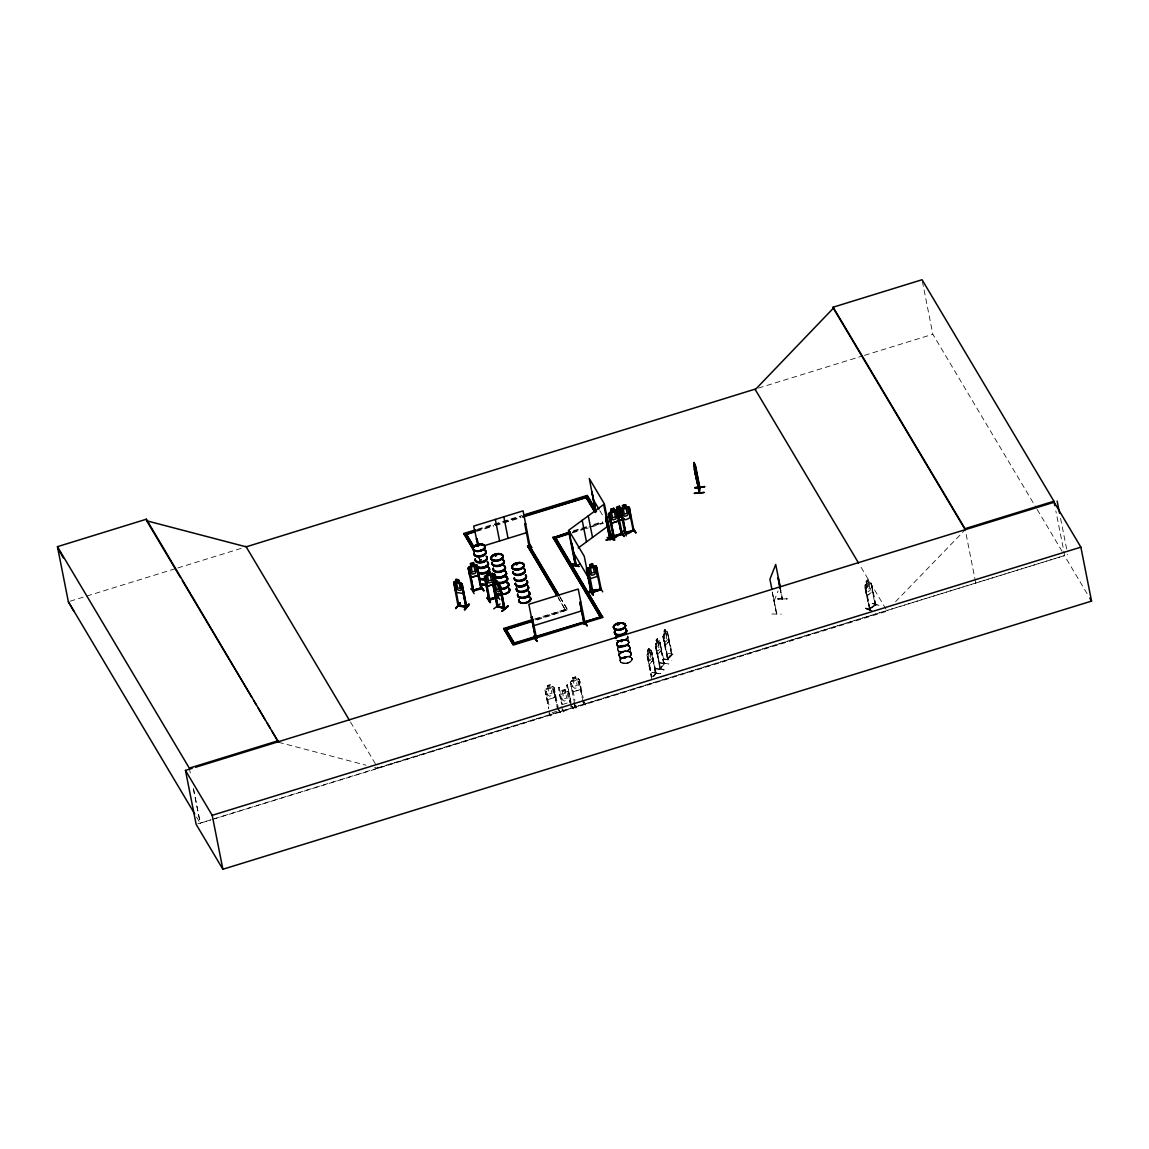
<?xml version="1.0" encoding="UTF-8"?>
<svg xmlns="http://www.w3.org/2000/svg" width="1149" height="1149" viewBox="0 0 1149 1149"><rect width="100%" height="100%" fill="white"/><g stroke="black" fill="none" stroke-linecap="round" stroke-linejoin="round"><path stroke-width="0.75" stroke-dasharray="5 3.75" d="M627.842 637.049L629.867 647.246A6.104 3.303 -11.2 0 1 620.991 651.483A6.104 3.303 -11.2 0 1 620.618 645.738A6.104 3.303 -11.2 0 1 629.839 647.189L629.681 646.6M663.246 658.693L671.849 660.445M663.892 669.968C657.329 665.831 648.352 669.091 663.907 669.896M866.03 593.415L867.294 595.599L872.163 591.778L872.249 588.69M867.208 595.57L872.263 591.821L872.407 588.676M668.316 659.239C665.257 659.799 674.621 651.11 671.519 654.987L667.698 632.869L672.309 654.557L667.828 659.813L663.662 637.652L667.914 659.713M618.981 655.217L617.99 650.09M630.04 647.964L631.045 653.192A6.118 3.318 -11.2 0 1 622.169 657.443A6.118 3.318 -11.2 0 1 621.796 651.684A6.118 3.318 -11.2 0 1 631.031 653.135L631.045 653.163M771.869 614.011L781.277 614.083M617.803 649.3L616.123 640.625M872.637 611.182L865.384 608.568L872.996 610.909M865.685 608.266L872.91 610.464M554.981 697.285L555.355 694.398M546.378 697.242L547.944 699.554L555.068 697.357L553.947 687.317L552.884 686.599L550.773 687.418L550.299 684.589L547.254 685.522L547.786 688.179M569.818 702.226L570.206 699.238L569.818 702.226L562.68 704.423M580.302 689.472L580.676 686.571M574.658 703.806L570.263 682.233L571.699 689.414L573.265 691.741L580.403 689.544L580.819 686.599M617.745 649.501L617.947 648.453M621.623 641.76L620.69 641.429M621.207 641.731L621.25 640.927M618.923 655.447L619.11 654.47M622.442 641.329L621.106 641.156L622.026 641.602M620.733 659.052C623.447 656.251 630.471 654.657 632.338 659.009C632.122 664.61 617.702 665.659 620.719 659.066M620 660.919L620.158 660.014M623.921 646.04L624.496 645.752M624.41 646.269L627.311 644.79M624.137 646.155L624.912 645.968L618.636 646.155M627.914 636.747L627.727 637.738M628.819 642.98L628.977 642.061L628.302 644.158M629.911 648.754L630.097 647.763A6.205 3.361 -11.2 0 0 620.704 646.341A6.205 3.361 -11.2 0 0 621.078 652.201A6.205 3.361 -11.2 0 0 630.069 647.821M631.088 654.715L630.916 652.603M651.569 678.642L646.887 655.461L650.636 649.817L656.007 673.371L653.795 676.014M646.916 655.505L647.26 653.939M668.761 638.399L668.833 641.587L665.228 645.724L662.786 636.56L666.607 630.887L667.31 631.375M549.466 713.371L550.946 715.683M562.45 709.364L563.872 711.748L562.507 708.933M573.38 702.8L575.879 708.043M576.252 707.899L574.859 705.486L575.922 705.17M647.763 650.176L647.634 654.585L649.774 660.776L651.167 659.124L651.497 656.122L649.07 648.51M656.424 643.081L655.835 644.862L660.517 668.546L655.792 647.39L660.014 669.02L664.524 663.72M481.187 559.822L480.239 559.836L481.201 560.367M584.152 702.829L584.094 702.01L583.261 703.131L584.152 702.628M776.566 613.667L772.286 592.123L776.781 613.983L776.724 612.905M777.701 599.074L787.194 598.859L777.758 598.974M779.956 588.216L782.11 599.419L782.383 598.6M782.526 599.39L780.717 589.696M865.958 593.487L865.111 584.841L870.052 581.092L870.985 581.566L875.495 604.747L869.247 609.588L869.807 608.252M864.623 586.378L865.197 584.87M774.196 600.841L778.06 590.959M875.753 604.044L875.911 604.819L871.33 583.132L874.949 605.207L875.667 604.087M651.397 650.219L655.519 673.874L651.742 651.799L656.352 673.486L654.083 676.057M663.72 664.151L659.598 640.496L658.837 640.094L655.404 644.273L656.496 643.11L655.806 640.41L657.3 638.643L657.831 641.3M664.366 662.93L663.605 663.275M667.282 658.952L671.404 654.427M671.878 654.499L667.44 659.727L667.986 659.181M671.361 654.068L671.72 654.241M866.576 583.836L865.685 585.53L866.662 590.485L868.156 591.807L870.123 590.299L870.77 587.369L868.084 579.541L865.958 581.15L866.49 583.807M628.632 641.314L624.151 639.404L617.372 642.076M616.841 643.253L617.372 642.104L616.798 643.009C615.548 648.022 626.995 648.165 628.805 642.995M621.049 641.444L621.738 641.487M621.609 641.702L621.681 640.826M575.908 705.4L575.089 705.63L575.836 705.414M583.132 702.053L583.319 703.087L584.008 702.657M568.827 692.172L567.635 691.468L560.568 693.666L559.678 694.93L561.114 702.111M570.292 682.291L571.154 680.969L578.249 678.844L579.412 679.49L583.161 697.845M647.605 650.133C651.569 645.997 645.451 650.952 648.194 652.819L647.304 654.011M666.693 631.016L665.644 632.252L665.056 629.437L663.562 631.203L664.251 633.903L663.217 635.024M655.907 640.424L657.386 638.657M665.156 629.451L663.662 631.218M650.722 649.946L649.688 651.181L649.099 648.366M657.3 638.643L657.889 641.458L659.555 640.582M647.706 656.582L651.641 676.502M663.763 664.194L659.943 642.076L664.553 663.763L663.978 662.844M649.286 664.524L652.718 660.46L652.661 657.357M657.487 654.801L660.919 650.736M665.257 645.594L668.675 641.53M652.804 657.329L652.862 660.517L649.372 664.668L648.295 662.542M658.779 673.745L652.158 672.337M660.129 662.944L668.933 663.993L660.359 662.614M663.346 659.124L671.906 660.474M668.115 653.408L676.474 654.959M660.014 667.655L659.713 668.977L663.648 663.634M652.79 676.502L656.065 673.314M653.092 676.546L655.878 673.415M628.647 641.286L629.02 642.277M865.039 587.958L869.491 609.674L865.614 587.512L870.152 609.257L870.052 608.338M895.588 601.645L965.217 529.689L975.889 583.635M547.369 685.58L547.929 688.294L546.565 689.587L547.542 694.556L549.481 696.208L552.31 695.332L553.416 692.732L552.425 687.777L550.73 687.361M572.59 677.709L573.265 680.467L571.886 681.774L572.863 686.729L574.802 688.38L577.645 687.504L578.737 684.919L577.76 679.964L576.066 679.547L575.62 676.775L572.59 677.709L573.15 680.409M776.552 613.695L772.286 592.123M617.415 642.32L622.614 639.778L628.029 640.639M660.172 668.431L655.375 644.201L656.438 652.891M664.194 664.136L659.454 640.567M655.849 672.538L655.562 673.917M870.741 583.577L871.574 583.218M872.163 603.426L879.775 605.724L872.522 603.153M869.348 608.884L875.093 604.733L869.85 608.482M875.854 604.805L869.664 609.588M864.795 587.627L871.157 582.802M865.025 588.862L871.402 584.037M875.308 605.236L870.999 583.663M869.793 609.128L865.614 587.512M583.304 702.858L583.06 702.125M619.627 640.74A6.104 3.303 -11.2 0 1 628.848 642.19A6.09 3.303 -11.2 0 1 620 646.456A6.09 3.303 -11.2 0 1 619.627 640.711A6.09 3.303 -11.2 0 1 628.833 642.162A6.104 3.303 -11.2 0 1 620 646.485A6.104 3.303 -11.2 0 1 619.627 640.74L621.049 640.18M758.426 388.089L862.741 355.888M864.45 355.371L932.844 334.258L1036.254 507.915M70.06 601.214L176.084 568.482M177.793 567.951L241.06 548.418M477.524 529.258L522.106 515.499M477.668 529.933L520.526 516.705M476.361 530.709L493.51 525.423M495.219 524.892L502.084 522.766M503.793 522.249L520.942 516.949M476.505 531.384L493.639 526.098M495.363 525.567L502.214 523.441M503.923 522.924L521.072 517.625M479.478 559.807L481.273 559.247M573.423 530.737L587.038 526.529M593.846 524.432L602.363 521.804L603.053 523.398L586.019 528.655M479.607 560.482L481.417 559.922M573.552 531.413L587.182 527.204M593.99 525.107L602.493 522.479L603.053 523.398M572.274 532.188L602.923 522.723M572.403 532.863L584.324 529.186M534.587 618.952L567.161 608.898L536.439 619.096M535.132 619.886L567.707 609.817L535.276 620.561M552.928 686.657L545.818 688.782L544.956 690.104L548.676 708.301M545.904 688.912L547.929 688.294M571.24 681.098L573.265 680.467M575.649 676.818L576.18 679.476L578.22 678.944M545.488 691.87L546.321 691.612L545.387 691.698L548.777 708.459M553.617 689.156L554.55 689.07L553.617 689.156L557.222 707.425M558.371 687.691L559.304 687.605L558.371 687.691L561.76 704.452M570.636 705.242L566.601 685.149L567.434 684.89L570.823 701.651M571.556 683.626L570.708 683.885L571.642 683.784L574.931 700.387M578.938 681.343L579.872 681.242L578.938 681.343L582.227 697.946M567.534 685.063L566.601 685.149M562.005 690.391L565.035 689.457L565.509 692.287L567.175 692.646L568.152 697.601L567.06 700.201L564.216 701.077L562.278 699.425L561.301 694.47L562.651 693.106L562.005 690.391L565.064 689.515M555.068 697.357L547.944 699.554M573.265 691.741L580.403 689.544M552.123 712.71L557.883 710.929M570.967 706.894L571.886 706.635L570.766 706.362M377.748 767.805L1064.62 555.556M197.858 823.819L1067.737 554.594M196.565 817.068L200.228 823.23L210.482 820.056M212.192 819.524L887.2 611.153L859.481 564.604M558.917 710.398L560.741 712.71M563.929 711.317L563.498 711.92L562.12 709.464M571.857 706.52L573.782 708.746L570.952 703.964M585.731 704.998L583.29 700.158M621.882 641.889L620.963 641.889M872.206 603.311L879.459 605.868M777.643 598.744L787.194 598.859M657.788 641.444L658.707 641.444L659.368 649.4L657.975 651.052L656.811 649.817M667.267 631.275L671.863 654.973M664.194 633.875L663.591 635.656L668.273 659.354M662.786 636.56L667.483 659.77M664.208 643.699L665.343 645.609M661.005 647.605L661.063 650.794L657.573 654.944L656.496 652.819M660.158 662.815L668.718 664.165M660.718 673.673L651.928 672.668M651.957 672.553L660.732 673.716M278.561 742.283L366.057 765.191M374.631 767.431L378.064 768.322L350.344 721.773M875.753 603.957L874.791 604.417M865.628 607.965L869.965 609.501M865.412 608.539L869.764 610.076M868.084 579.541L865.958 581.15M617.616 645.609L618.693 646.37M578.249 678.844L579.311 679.547L580.705 686.628M567.663 691.526L568.726 692.244M664.567 640.611L665.745 641.846L667.124 640.208L667.454 637.192L665.056 629.437M628.043 640.668L628.704 641.386M619.268 656.553L620.173 661.02M573.308 708.775L570.349 703.691M561.186 702.01L562.737 704.323M478.874 557.926L481.79 562.651M478.903 558.27L480.296 560.726M1037.159 509.452L1062.782 552.482M1087.098 593.616L1064.807 556.188L1055.845 510.874M599.792 510.587L603.34 516.562M559.965 596.805L567.707 609.817M560.094 597.48L567.85 610.492M558.155 597.365L565.495 610.133L558.299 598.04M574.457 705.658L575.836 708.114M565.567 692.115L565.035 689.457M554.048 687.26L558.17 707.324M561.028 706.606L564.015 711.762M557.954 707.971L560.798 712.753M557.567 708.057L560.281 712.911M548.762 711.806L551.032 715.77M549.121 713.486L550.515 715.928M618.219 650.794L617.745 649.63M629.824 646.786L630.083 647.634M618.923 655.591L619.196 656.438M1060.57 518.357L1066.717 549.409M922.403 281.505L932.844 334.258M780.286 588.216L782.483 599.419M648.007 656.625L651.943 676.546M647.591 657.113L651.54 677.034M631.218 654.14A6.104 3.303 -11.2 0 0 621.997 652.689A6.104 3.303 -11.2 0 0 622.37 658.434A6.104 3.303 -11.2 0 0 631.218 654.14L632.194 659.124A6.09 3.303 -11.2 0 1 623.361 663.418A6.104 3.303 -11.2 0 1 622.988 657.659A6.104 3.303 -11.2 0 1 632.209 659.109A6.104 3.303 -11.2 0 1 623.347 663.418A6.09 3.303 -11.2 0 1 622.988 657.673A6.09 3.303 -11.2 0 1 632.194 659.124M579.039 681.501L582.988 701.421M567.434 684.89L571.053 703.145M559.204 687.432L562.593 704.193M553.717 689.328L557.653 709.249M546.22 691.439L549.61 708.201M193.506 788.889L200.343 823.402M189.326 768.15L190.346 773.32M193.42 788.803L200.228 823.23M627.598 636.345A6.104 3.303 -11.2 0 1 624.338 640.826A6.104 3.303 -11.2 0 1 616.726 640.596M627.627 635.957A6.205 3.361 -11.2 0 1 624.309 640.524A6.205 3.361 -11.2 0 1 616.582 640.295M627.828 636.503A6.205 3.361 -11.2 0 1 624.252 640.208A6.205 3.361 -11.2 0 1 617.53 640.539M627.67 636.158A6.118 3.318 -11.2 0 1 618.808 640.481M630.04 648.036L630.054 648.18A6.118 3.318 -11.2 0 1 621.178 652.488A6.118 3.318 -11.2 0 1 620.819 646.729A6.118 3.318 -11.2 0 1 630.054 648.18M631.218 653.982L631.232 653.896A6.205 3.361 -11.2 0 0 621.882 652.302A6.205 3.361 -11.2 0 0 622.255 658.147A6.205 3.361 -11.2 0 0 631.246 653.781L631.203 653.953M655.533 668.258L664.136 669.68L655.533 668.258M648.912 649.242L648.18 651.196L648.912 649.242M657.113 639.519L656.381 641.472L657.113 639.519M664.869 630.327L664.151 632.266L664.869 630.327M649.774 652.058L648.381 653.695L649.357 658.65L650.751 657.013L649.774 652.058M657.975 642.32L656.582 643.971L657.558 648.926L658.952 647.275L657.975 642.32M665.731 633.128L664.337 634.779L665.314 639.734L666.707 638.083L665.731 633.128M867.754 580.389L866.662 582.241L867.754 580.389M868.73 583.218L866.748 584.726L867.725 589.681L869.707 588.173L868.73 583.218M549.797 685.307L547.972 685.867L548.145 686.757L549.969 686.197L549.797 685.307M575.118 677.493L573.294 678.054L573.48 678.93L575.304 678.37L575.118 677.493M550.917 688.251L548.073 689.127L549.064 694.082L551.893 693.206L550.917 688.251M576.238 680.423L573.408 681.3L574.385 686.255L577.229 685.393L576.238 680.423M564.532 690.176L562.708 690.736L562.895 691.626L564.705 691.066L564.532 690.176M565.653 693.12L562.823 693.996L563.8 698.951L566.644 698.075L565.653 693.12M575.218 705.644L574.83 704.868L575.218 705.644M619.929 646.126A6.104 3.303 -11.2 0 0 628.776 641.817A6.104 3.303 -11.2 0 0 619.555 640.366A6.104 3.303 -11.2 0 0 619.929 646.126A6.09 3.289 -11.2 0 0 628.747 641.817A6.09 3.289 -11.2 0 0 619.57 640.381A6.09 3.289 -11.2 0 0 619.943 646.111M623.289 663.088A6.104 3.303 -11.2 0 0 632.137 658.779A6.104 3.303 -11.2 0 0 622.916 657.329A6.104 3.303 -11.2 0 0 623.289 663.088A6.09 3.289 -11.2 0 0 632.108 658.794A6.09 3.289 -11.2 0 0 622.93 657.343A6.09 3.289 -11.2 0 0 623.304 663.074M620.101 647.002A6.104 3.303 -11.2 0 0 628.948 642.693A6.104 3.303 -11.2 0 0 619.742 641.243A6.104 3.303 -11.2 0 0 620.101 647.002A6.09 3.289 -11.2 0 0 628.934 642.708A6.09 3.289 -11.2 0 0 619.742 641.257A6.09 3.289 -11.2 0 0 620.115 646.988M620.029 646.7A6.133 3.318 -11.2 0 0 628.92 642.377A6.133 3.318 -11.2 0 0 619.656 640.927A6.133 3.318 -11.2 0 0 620.029 646.7M622.198 657.846A6.205 3.361 -11.2 0 0 631.189 653.465A6.205 3.361 -11.2 0 0 621.824 652A6.205 3.361 -11.2 0 0 622.198 657.846M621.02 651.885A6.205 3.361 -11.2 0 0 630.011 647.519A6.205 3.361 -11.2 0 0 620.647 646.04A6.205 3.361 -11.2 0 0 621.02 651.885"/><path stroke-width="1.5" d="M694.829 471.55L695.145 467.313L695.719 469.424M695.892 475.873L694.714 466.25L694.413 469.726L694.728 463.995L699.569 487.535L699.123 492.921L693.953 464.34L694.484 466.997M695.49 473.776L695.978 474.997L694.111 462.559L693.881 464.383M696.955 479.937L697.256 477.984L696.94 482.207L697.127 480.828M697.414 481.848L697.5 480.785M697.673 481.661L697.558 483.643L695.676 471.191L695.562 472.871M694.125 464.555L694.111 462.559M694.168 465.417L694.255 464.34M694.786 465.359L694.728 463.995M695.231 470.76L699.511 492.864L699.899 488.023M695.619 465.919L699.899 487.966M695.978 474.997L696.122 473.331L697.084 478.271M699.411 491.973C697.974 495.406 699.755 484.576 699.985 487.478M704.093 492.634C685.479 493.567 697.486 493.783 704.093 492.275M501.682 592.424L501.366 594.909L495.564 593.071M571.699 563.513L578.952 566.543M463.449 590.859L463.148 593.458L456.512 592.482L453.754 582.557L454.473 581.724L456.368 582.155C452.562 577.143 462.86 580.992 455.78 579.34L456.297 581.983L455.176 582.773L456.153 587.728L457.991 590.055L460.62 590.442L461.625 588.532L458.595 579.757M476.778 567.103L477.711 567.003L476.778 567.103L481.273 588.862L477.208 565.193L476.059 564.547L468.979 566.73L468.131 568.051L469.51 575.132L471.104 577.502L478.243 575.29L477.122 565.265M590.399 578.536L588.762 576.281L590.342 578.636L597.466 576.425L596.446 566.313L595.283 565.667L588.231 567.879L587.34 569.143L592.195 592.568L587.8 570.794L588.733 570.694L587.9 570.952M618.564 521.043L611.44 523.269L609.846 520.899L611.412 523.212L618.564 521.043L618.966 518.113M630.212 517.366L630.586 514.465M476.821 546.048L478.616 545.488M477.797 545.172C479.248 545.502 475.399 546.292 477.639 545.143M480.483 550.112L480.9 550.615M495.923 555.355L495.176 555.814M495.233 555.441L496.066 554.708M498.092 560.195L498.838 559.735L498.149 560.252M498.996 560.181L498.479 560.339M515.858 564.403L517.05 563.613M516.002 564.633L516.088 564.087M516.806 564.518L517.136 563.699L515.973 564.116M519.233 569.215L519.52 568.496M617.315 624.596C618.148 622.772 619.57 625.415 618.32 623.864M617.975 624.783L618.219 623.936M621.02 628.862L620.618 629.264M470.846 589.092L471.262 588.503L474.106 593.616M489.977 602.622L487.133 597.853L490.393 602.062M487.506 597.351L490.35 602.09M533.983 636.173L537.014 641.3L534.371 637.839M536.87 640.912L534.041 636.115L533.61 636.718M590.485 590.055C597.351 599.62 589.38 593.315 590.73 589.94M590.428 589.71L593.473 594.852M611.584 534.285L614.471 539.384M614.557 539.47L611.527 534.314L614.083 539.57M623.318 530.68L626.306 535.865M455.823 608.482L460.218 603.081M497.043 606.586L492.648 583.175L495.09 583.074L494.53 580.259L497.043 580.977L497.445 583.749L500.217 585.372L504.727 608.769L497.072 606.615L497.215 605.595L498.106 606.615L493.754 585.013L497.704 606.773M498.02 606.571L497.345 606.356M503.966 607.778L504.784 607.778L497.991 606.054M575.635 565.768L569.143 530.895L584.267 556.288L591.161 590.945M571.656 543.104L576.31 566.069L572.001 544.439M590.385 589.925L591.003 590.572M586.277 569.071L590.845 591.132L590.371 589.81M610.665 538.249L606.428 516.72M610.521 537.574L610.837 537.991M528.942 544.798C529.775 547.096 527.764 544.296 529.79 544.569M528.913 545.674L529.948 545.358M535.362 638.068L536.396 637.738M535.52 638.844L536.554 638.528M591.821 591.606L592.87 591.52M588.633 570.522L592.941 592.353L592.941 591.448M593.099 592.238C590.485 589.954 603.383 589.121 600.195 588.934M600.252 589.222L600.51 589.983L596.015 568.224L596.848 567.965L601.315 589.667L591.979 592.396M622.241 533.538L613.149 536.382L613.164 537.186M481.747 587.857L482.077 588.59L472.727 591.247L473.848 591.132L472.871 591.433L468.203 568.008L471.104 566.227L470.544 563.527M489.876 599.16L489.977 600.008L485.668 578.177L484.835 578.435L489.115 600.209L484.39 576.798L487.262 574.974M498.364 597.379L497.517 593.904M777.988 577.574L779.956 588.216M618.277 516.82L619.397 513.833L622.083 515.8M621.236 509.711L619.929 513.043L622.428 515.341M617.745 515.772L618.665 513.459L616.252 511.248M576.08 564.015L575.563 564.403M527.233 581.035L527.176 581.107A6.09 3.303 -11.2 0 1 522.378 586.105A6.09 3.303 -11.2 0 1 515.37 583.893M478.558 545.674L477.754 546.292M480.684 550.199L480.971 550.371M496.641 555.47L495.592 555.872M517.625 564.159L516.59 564.791M529.89 544.727L528.985 545.057M529.66 544.583L529.89 545.631L523.082 510.86L473.704 526.098L477.97 545.732M613.02 536.181L613.063 537.028L622.183 534.127M609.817 515.312L608.884 515.413L609.817 515.312L614.097 536.698M613.939 535.908L622.011 533.366L622.399 534.299L617.53 510.946L614.313 510.932L613.781 508.289L610.751 509.237L611.311 511.937L608.467 513.818L609.875 520.957M617.2 513.014L618.033 512.756L617.099 512.842L621.451 534.371M634.047 530.522L624.841 533.366L625.832 532.691M625.86 533.323L621.465 511.549L625.832 533.093M629.681 508.978L628.848 509.237L633.343 530.996C636.56 527.219 625.946 537.301 624.97 532.748L632.912 530.278M632.97 530.034L633.76 529.761M580.719 602.004L579.886 602.263L584.223 623.763M584.051 623.476L585.028 622.93L585.186 623.706L578.22 589.049L528.842 604.288L535.75 639.031L531.341 617.243L532.274 617.142L531.341 617.243M472.684 590.399L472.957 591.39M481.833 587.599L473.603 590.141M476.878 567.261L480.957 588.705L481.977 588.389M497.402 596.877L488.971 599.203M489.014 600.051L498.249 597.408M490.034 599.95L489.891 598.945M498.12 596.403L497.086 596.719L498.106 596.618M497.388 596.848L497.416 597.423M633.975 530.766L629.279 507.327L628.101 506.781L621.063 508.892L620.187 510.156L625.113 533.538M620.216 510.213L621.063 508.892M587.369 569.2L588.231 567.879M484.519 576.855L485.366 575.649L492.375 573.394L490.307 574.04M454.803 584.324L453.869 584.396L454.803 584.324L458.968 606.126L457.948 605.236L458.063 605.983L453.654 582.514L454.53 581.811M455.018 589.696L456.613 592.338M458.552 579.814L458.997 582.543L462.085 583.836L466.824 607.045L458.207 605.767M461.525 585.516L462.458 585.444L461.525 585.516L465.948 606.916M457.905 605.207L459.011 605.092L458.925 606.083M455.923 608.568L460.261 602.708L455.837 608.123M459.011 605.121L465.718 606.356M459.054 605.351L466.666 606.227L465.69 606.385M464.44 609.387L468.921 604.001L464.512 609.43M464.541 609.832L469.065 604.388M464.986 609.86L469.41 604.46M609.717 538.924L610.708 538.508L610.119 539.815L605.667 518.084L609.875 539.714L610.866 539.298L606.514 517.739L605.667 518.084M1054.811 505.704L1053.935 501.237L922.058 279.738L833.14 307.2L833.341 308.205L755.195 389.712M623.146 508.332L621.81 509.696L622.787 514.651L624.726 516.303L627.555 515.413L628.647 512.813L627.67 507.858L625.975 507.441L625.444 504.799M471.061 566.184L469.726 567.534L470.702 572.489L472.641 574.141L475.485 573.265L476.576 570.68L475.6 565.725L473.905 565.308L473.46 562.536L474.02 565.236M477.898 546.062L477.036 538.78L476.203 539.039L477.137 538.953L478.515 545.876M618.995 624.481L617.631 624.797M492.648 583.175L497.445 606.399M497.503 583.692L498.939 584.956L499.916 589.911L499.083 591.663L496.727 590.988L495.047 588.503L494.07 583.534L495.147 583.017L493.496 573.997L492.347 573.337L493.438 574.112M499.226 584.195L493.352 582.486M499.671 586.967L500.576 586.995L499.671 586.967L503.966 608.625L499.887 586.794M495.521 593.143C491.542 585.803 497.316 598.299 501.438 594.852M493.768 608.869L500.102 603.914M507.743 605.738L501.969 611.196M501.883 611.225L508.188 606.212M502.285 611.297L508.16 606.198M571.312 543.635L571.9 543.19L575.563 565.265M575.333 565.121L576.267 564.748L575.261 565.164L568.468 530.436L603.67 504.54L610.607 539.183M614.658 540.289L607.132 537.445M578.234 547.972L607.936 526.113M495.592 555.743L496.095 554.881M699.454 492.82L694.571 467.916M466.508 606.442L466.537 607.261L461.999 583.85M622.227 534.386L613.293 537.201L608.539 513.775M633.817 529.991L633.185 530.206M591.85 591.563L600.08 589.265M584.855 623.017L583.907 623.088L584.812 622.744M584.18 623.806L585.085 623.548M488.899 599.203L497.129 596.949M481.862 587.843L481.115 588.073M465.991 606.902L461.683 585.329M616.295 510.903L619.21 512.626L621.279 509.524M595.685 512.555L591.893 491.657L595.929 511.147M524.748 524.059L525.682 523.973L524.748 524.059L529.014 545.832L529.948 545.545M623.06 508.332L622.499 505.617L625.53 504.67L626.09 507.384M613.738 508.461L610.909 509.337L611.426 511.994L610.062 513.301L611.038 518.256L612.977 519.908L615.807 519.018L616.898 516.418L615.921 511.463L614.227 511.061L613.71 508.404M622.499 505.617L625.559 504.727M609.343 512.555L616.381 510.3M621.566 511.707L620.733 511.966M531.93 547.599L528.612 542.96M611.67 534.73L614.054 539.642M621.422 531.685L624.309 536.425L621.422 531.671M632.726 528.138L636.058 532.82L632.769 528.138M624.812 532.518L625.587 532.332M606.442 539.728C634.995 530.623 586.636 546.651 615.677 536.827M606.528 540.087L615.921 537.502M571.168 566.917L580.403 564.03M589.667 564.604L592.697 563.656L593.171 566.486L594.823 566.845L595.814 571.8L594.708 574.399L591.879 575.276L589.954 573.638L588.963 568.683L590.313 567.319L589.667 564.604L590.184 567.261M595.785 589.897C565.337 598.73 614.974 583.821 588.058 592.223M586.378 592.525L595.642 589.595M601.214 589.509L592.281 592.525M602.751 591.836L599.936 587.125M583.678 620.833L587.082 625.803L584.209 621.092M535.693 638.212L536.655 638.7L532.174 616.984M584.381 624.022L584.956 623.577M73.967 611.412L68.351 601.731L57.45 546.665L146.368 519.219L278.561 742.283L271.853 731.023M474.278 551.52L463.808 533.495L475.815 529.79M523.815 514.967L587.254 495.391L596.388 510.731M465.661 533.639L475.945 530.465M523.944 515.642L587.383 496.066L596.518 511.406M474.652 531.24L464.498 535.089L474.781 531.915M522.651 516.418L587.929 496.986M522.781 517.093L586.22 497.517L594.722 511.966M484.634 545.617L527.348 532.432M623.189 508.921L622.069 508.26L615.017 510.343L617.114 509.797L616.467 507.082L619.498 506.135L620.058 508.849M619.412 506.264L619.972 508.964L622.097 508.16L623.275 508.863M618.291 515.686L621.135 514.809M552.985 537.043L600.367 617.056L553.129 537.718L570.019 531.786M553.129 537.718L568.453 532.978M473.489 562.579L470.429 563.47L470.946 566.127M556.489 595.01L527.563 545.99L529.373 545.43L559.06 595.297M568.87 533.237L553.674 538.637L568.999 533.912M618.722 517.811L621.552 516.935M527.707 546.651L529.502 546.105L559.19 595.972M473.934 565.351L476.088 564.59M469.381 569.387L468.548 569.645L469.481 569.545L473.675 591.175L469.481 569.545M490.221 574.155L489.747 571.326L486.716 572.259L487.391 575.031L486.013 576.324L486.989 581.279L488.928 582.945L491.772 582.069L492.864 579.469L491.887 574.514L490.192 574.098M478.243 575.29L471.104 577.502M486.86 572.374L489.689 571.498M493.065 575.893C494.415 574.586 492.562 580.776 494.487 582.701M484.935 578.608L485.668 578.177M483.916 590.643L480.684 585.99M473.503 590.169L472.612 590.414L480.842 588.144M485.826 583.979L487.391 586.292L493.007 584.41M487.363 586.249L493.093 584.539M487.133 597.911L490.479 602.507M496.899 594.895L499.786 599.519M602.708 617.43L555.34 537.416L602.708 617.43L513.23 645.049L503.635 628.503L532.877 619.483M503.779 629.178L505.574 628.618L514.163 643.052M507.284 628.101L533.007 620.158M531.714 620.934L506.12 629.551L531.843 621.609M533.122 625.875L582.5 610.636M514.335 642.894L602.162 616.496M516.16 643.052L581.925 622.744M586.981 621.178L600.482 617.013M503.635 628.503L513.086 644.374L602.579 616.754M833.14 307.2L965.016 528.684L1053.935 501.237M278.245 740.703L189.326 768.15L57.45 546.665M195.589 767.273L1054.136 502.242L1080.864 547.154L1091.55 601.099L222.892 869.262L196.149 824.35L185.463 770.404L192.213 768.322M185.463 770.404L212.206 815.316L1080.864 547.154M497.618 605.997L496.986 605.868M497.244 606.37L504.942 608.553L504.167 608.324M613.71 535.922L613.149 536.382M600.927 588.748L601.071 589.523M536.54 638.126L535.822 638.973M476.964 546.048L477.898 546.005M495.779 555.441L495.32 555.585M498.02 596.432L498.278 597.193L489.316 600.18M621.508 534.601L617.099 512.842M694.915 471.492L695.404 474.695M696.38 471.492L696.509 478.874L695.935 476.849M694.886 487.88L704.567 486.788M458.437 605.738L458.279 604.948M466.465 607.232L458.207 606.011M620.833 531.384L623.864 536.482M528.483 542.601L531.427 547.369M530.508 597.882L530.536 597.882A6.104 3.303 -11.2 0 1 524.878 602.852A6.104 3.303 -11.2 0 1 518.802 599.591A6.09 3.289 -11.2 0 0 524.878 602.837A6.09 3.289 -11.2 0 0 530.407 597.753M587.038 625.803L584.87 622.241M480.555 585.631L483.514 590.758M495.88 554.737L496.253 554.838M496.081 555.024L494.96 555.513M504.54 608.755L504.138 607.548M454.429 581.782L461.051 582.687M619.972 508.964L621.666 509.38M146.368 519.219L146.684 520.799L246.188 546.838L755.008 389.152L858.562 563.067M494.558 580.417L496.914 581.107M495.133 580.934L496.813 582.256L495.305 581.811M493.754 585.013L492.849 584.999L493.539 585.2M571.757 563.814L578.881 566.471M504.799 608.525L500.203 585.315M595.311 565.725L596.446 566.313M696.94 482.207L694.427 469.711M628.158 506.738L629.307 507.384L630.298 517.438C621.623 523.326 621.006 516.835 620.144 509.854L617.315 510.731L618.866 518.127M632.568 527.779L635.67 532.877M596.848 567.965L596.015 568.224M534.702 637.724L536.928 640.855M1089.769 598.112L1091.55 601.099M833.341 308.205L965.217 529.689L965.016 528.684M593.559 500.131L598.902 509.093M606.011 521.043L607.792 524.016M594.593 511.291L586.134 497.546M573.423 552.482L588.532 577.861M527.563 545.99L557.265 595.857M474.164 547.297L466.164 533.854L473.417 546.479M463.808 533.495L474.149 550.845M481.072 585.889L483.959 590.687M514.479 643.569L515.025 644.488L505.574 628.618M245.872 546.321L349.425 720.236M146.684 520.799L180.479 577.574M182.318 580.633L251.746 697.256M253.57 700.33L256.313 704.926M258.137 707.999L265.448 720.279M267.286 723.353L270.015 727.949M68.351 601.731L194.741 813.995M57.766 548.245L63.367 557.911M695.26 467.313L695.82 469.41M1057.152 501.093L1059.536 513.172M780.372 587.958L775.719 564.461L769.916 579.254L771.898 589.222M778.218 577.818L780.286 588.216M694.858 464.383L699.511 488.081M693.996 462.573L694.542 465.374M622.528 505.675L623.175 508.389M609.717 515.154L614.026 536.971M606.744 516.619L610.521 535.678M610.837 537.359L611.354 538.651L604.403 503.937L589.293 478.544L595.599 511.248M588.259 515.872L592.525 537.445M582.198 520.325L586.478 541.897M586.938 570.708L590.945 590.586M579.886 602.263L584.166 624.036M503.808 516.806L508.088 538.378M495.32 519.42L499.6 541.007M493.898 575.635L495.549 583.936M496.354 592.496L497.345 597.667M212.206 815.316L222.892 869.262M625.774 629.293A6.205 3.361 -11.2 0 1 620.805 635.196A6.205 3.361 -11.2 0 1 615.175 630.973M625.774 629.666A6.118 3.318 -11.2 0 1 620.862 635.498A6.118 3.318 -11.2 0 1 615.318 631.318M625.717 628.991A6.205 3.361 -11.2 0 1 620.747 634.88A6.205 3.361 -11.2 0 1 615.117 630.657M625.573 628.675A6.104 3.303 -11.2 0 1 620.675 634.492A6.104 3.303 -11.2 0 1 615.132 630.327M615.605 638.068A6.118 3.318 -11.2 0 1 616.309 636.273M615.965 638.169A6.104 3.303 -11.2 0 1 616.51 637.278M615.807 637.824A6.205 3.361 -11.2 0 1 616.352 636.919M615.591 638.427A6.205 3.361 -11.2 0 1 616.295 636.618M486.429 556.949A6.118 3.318 -11.2 0 1 482.307 562.608A6.118 3.318 -11.2 0 1 475.427 559.491M486.429 556.561A6.205 3.361 -11.2 0 1 482.25 562.306A6.205 3.361 -11.2 0 1 475.269 559.146M487.42 561.962A6.104 3.303 -11.2 0 1 484.806 567.161A6.104 3.303 -11.2 0 1 476.548 566.227A6.09 3.303 -11.2 0 0 484.059 567.376A6.09 3.303 -11.2 0 0 488.052 562.651M485.251 550.615A6.205 3.361 -11.2 0 1 481.072 556.36A6.205 3.361 -11.2 0 1 474.092 553.2M486.874 556.662A6.104 3.303 -11.2 0 1 482.106 561.602A6.104 3.303 -11.2 0 1 475.083 559.391M485.237 550.989A6.104 3.303 -11.2 0 1 481.129 556.647A6.104 3.303 -11.2 0 1 474.264 553.545M486.372 556.26A6.205 3.361 -11.2 0 1 482.192 562.005A6.205 3.361 -11.2 0 1 475.212 558.845M485.194 550.299A6.205 3.361 -11.2 0 1 481.014 556.044A6.205 3.361 -11.2 0 1 474.034 552.884M485.711 550.701A6.118 3.318 -11.2 0 1 480.928 555.656A6.118 3.318 -11.2 0 1 473.891 553.43M484.045 549.452A6.118 3.318 -11.2 0 1 485.05 549.998M484.821 579.426A6.205 3.361 -11.2 0 1 478.63 576.123M489.79 573.538A6.205 3.361 -11.2 0 1 490.451 574.256M488.612 567.577A6.205 3.361 -11.2 0 1 486.673 572.547A6.205 3.361 -11.2 0 1 478.228 572.633M484.691 578.737A6.118 3.318 -11.2 0 1 478.587 575.462M488.584 572.374A6.118 3.318 -11.2 0 1 489.589 572.92M488.612 567.965A6.118 3.318 -11.2 0 1 488.828 571.283M487.908 572.13A6.118 3.318 -11.2 0 1 478.372 572.934M484.763 579.125A6.205 3.361 -11.2 0 1 478.573 575.807M489.733 573.222A6.205 3.361 -11.2 0 1 490.393 573.94M489.215 567.994A6.205 3.361 -11.2 0 1 485.898 572.547A6.205 3.361 -11.2 0 1 478.171 572.317M487.535 566.73A6.205 3.361 -11.2 0 1 488.555 567.276M489.057 567.678A6.104 3.303 -11.2 0 1 485.065 572.417A6.104 3.303 -11.2 0 1 477.524 571.225M487.406 566.428A6.104 3.303 -11.2 0 1 488.397 566.96M487.478 562.177A6.133 3.318 -11.2 0 1 485.553 567.089A6.133 3.318 -11.2 0 1 477.223 567.161M479.779 581.437A6.104 3.303 -11.2 0 0 485.869 584.697A6.09 3.303 -11.2 0 1 479.65 582.342M484.878 579.728A6.104 3.303 -11.2 0 1 478.645 577.358M485.826 584.525A6.133 3.318 -11.2 0 1 479.722 581.236M505.158 567.218A6.104 3.303 -11.2 0 1 499.614 572.317A6.104 3.303 -11.2 0 1 493.524 569.057M505.187 566.845A6.205 3.361 -11.2 0 1 499.542 572.03A6.205 3.361 -11.2 0 1 493.366 568.712M503.506 565.581A6.205 3.361 -11.2 0 1 504.526 566.127M494.515 574.04A6.104 3.303 -11.2 0 0 500.591 577.301A6.09 3.303 -11.2 0 0 506.135 572.216A6.104 3.303 -11.2 0 1 500.591 577.301A6.09 3.303 -11.2 0 1 494.53 574.04M504.009 560.899A6.205 3.361 -11.2 0 1 498.364 566.069A6.205 3.361 -11.2 0 1 492.189 562.766M502.328 559.635A6.205 3.361 -11.2 0 1 503.348 560.181M504.325 565.509A6.118 3.318 -11.2 0 1 500.203 571.182A6.118 3.318 -11.2 0 1 493.309 568.066M503.994 561.258A6.118 3.318 -11.2 0 1 498.436 566.371A6.118 3.318 -11.2 0 1 492.332 563.111M505.129 566.543A6.205 3.361 -11.2 0 1 499.485 571.728A6.205 3.361 -11.2 0 1 493.309 568.41M503.449 565.279A6.205 3.361 -11.2 0 1 504.454 565.825M503.951 560.583A6.205 3.361 -11.2 0 1 498.307 565.768A6.205 3.361 -11.2 0 1 492.117 562.45M502.271 559.319A6.205 3.361 -11.2 0 1 503.276 559.865M503.133 559.563A6.104 3.303 -11.2 0 1 499.025 565.222A6.104 3.303 -11.2 0 1 492.145 562.105M506.867 582.945A6.104 3.303 -11.2 0 1 507.671 587.24A6.104 3.303 -11.2 0 1 499.93 589.322M506.867 582.557A6.205 3.361 -11.2 0 1 507.671 586.909A6.205 3.361 -11.2 0 1 499.815 589.035M498.637 593.458A6.104 3.303 -11.2 0 0 506.939 593.372A6.104 3.303 -11.2 0 0 508.863 588.489A6.09 3.303 -11.2 0 1 506.939 593.358A6.09 3.303 -11.2 0 1 498.652 593.444M506.221 572.446A6.133 3.318 -11.2 0 1 500.648 577.559A6.133 3.318 -11.2 0 1 494.544 574.285M504.555 571.197A6.133 3.318 -11.2 0 1 505.56 571.728M505.689 576.597A6.205 3.361 -11.2 0 1 505.991 581.38A6.205 3.361 -11.2 0 1 497.33 582.744M507.686 582.486A6.118 3.318 -11.2 0 1 506.982 586.651A6.118 3.318 -11.2 0 1 499.729 588.331M505.704 576.985A6.118 3.318 -11.2 0 1 505.416 582.083A6.118 3.318 -11.2 0 1 496.454 582.5M506.81 582.241A6.205 3.361 -11.2 0 1 507.614 586.608A6.205 3.361 -11.2 0 1 499.758 588.719M506.637 576.841A6.205 3.361 -11.2 0 1 505.345 581.451A6.205 3.361 -11.2 0 1 497.273 582.428M495.478 579.426A6.205 3.361 -11.2 0 1 496.038 578.507M506.494 576.539A6.104 3.303 -11.2 0 1 501.596 582.342A6.104 3.303 -11.2 0 1 496.066 578.177M525.495 575.419A6.104 3.303 -11.2 0 1 522.149 580.877A6.104 3.303 -11.2 0 1 514.364 578.866M525.51 575.046A6.205 3.361 -11.2 0 1 522.106 580.575A6.205 3.361 -11.2 0 1 514.206 578.536M526.486 580.446A6.104 3.303 -11.2 0 1 522.378 586.105A6.104 3.303 -11.2 0 1 515.513 582.988M524.332 569.085A6.205 3.361 -11.2 0 1 520.152 574.83A6.205 3.361 -11.2 0 1 513.172 571.671M525.969 575.132A6.118 3.318 -11.2 0 1 521.186 580.087A6.118 3.318 -11.2 0 1 514.149 577.861M524.332 569.473A6.118 3.318 -11.2 0 1 520.21 575.132A6.118 3.318 -11.2 0 1 513.33 572.015M525.452 574.73A6.205 3.361 -11.2 0 1 522.048 580.274A6.205 3.361 -11.2 0 1 514.134 578.22M524.274 568.784A6.205 3.361 -11.2 0 1 520.095 574.529A6.205 3.361 -11.2 0 1 513.115 571.369M524.777 569.186A6.104 3.303 -11.2 0 1 520.009 574.127A6.104 3.303 -11.2 0 1 512.985 571.915M528.856 592.396A6.104 3.303 -11.2 0 1 525.51 597.839A6.104 3.303 -11.2 0 1 517.725 595.828M528.87 592.008A6.205 3.361 -11.2 0 1 525.466 597.552A6.205 3.361 -11.2 0 1 517.553 595.498M528.842 596.862A6.104 3.303 -11.2 0 1 529.847 597.394M527.693 586.062A6.205 3.361 -11.2 0 1 523.513 591.807A6.205 3.361 -11.2 0 1 516.533 588.647M529.33 592.094A6.118 3.318 -11.2 0 1 523.757 597.207A6.118 3.318 -11.2 0 1 517.668 593.947M527.664 590.859A6.118 3.318 -11.2 0 1 528.669 591.39M527.693 586.435A6.118 3.318 -11.2 0 1 523.571 592.108A6.118 3.318 -11.2 0 1 516.677 588.992M528.813 591.706A6.205 3.361 -11.2 0 1 524.633 597.451A6.205 3.361 -11.2 0 1 517.653 594.292M528.296 586.464A6.205 3.361 -11.2 0 1 522.651 591.649A6.205 3.361 -11.2 0 1 516.476 588.331M528.138 586.148A6.104 3.303 -11.2 0 1 522.58 591.247A6.104 3.303 -11.2 0 1 516.504 587.986M526.486 584.913A6.104 3.303 -11.2 0 1 527.477 585.444M526.558 580.647A6.133 3.318 -11.2 0 1 523.197 586.119A6.133 3.318 -11.2 0 1 515.37 584.094M696.797 480.153L695.562 473.919L696.165 475.499C693.996 462.429 698.477 483.758 696.395 476.72L696.797 480.153M694.915 487.664L704.581 486.573L694.915 487.664M530.594 598.011L530.579 598.04A6.09 3.303 -11.2 0 1 524.949 603.182A6.104 3.303 -11.2 0 1 518.86 599.936A6.09 3.303 -11.2 0 0 524.949 603.182A6.104 3.303 -11.2 0 0 530.493 598.098M613.279 509.007L611.469 509.567L611.641 510.458L613.465 509.883L613.279 509.007M625.027 505.388L623.218 505.962L623.39 506.853L625.2 506.278L625.027 505.388M614.399 511.937L611.57 512.827L612.561 517.782L615.39 516.892L614.399 511.937M626.148 508.332L623.318 509.222L624.295 514.178L627.124 513.287L626.148 508.332M592.195 564.374L590.371 564.949L590.543 565.825L592.367 565.265L592.195 564.374M593.315 567.319L590.485 568.209L591.462 573.164L594.292 572.274L593.315 567.319M619.024 506.91L617.2 507.47L617.386 508.361L619.21 507.801L619.024 506.91M472.957 563.254L471.133 563.814L471.305 564.69L473.129 564.13L472.957 563.254M624.252 518.86L617.114 521.057L624.28 518.903M474.077 566.184L471.248 567.06L472.225 572.015L475.054 571.139L474.077 566.184M489.244 572.044L487.42 572.604L487.593 573.495L489.417 572.934L489.244 572.044M490.364 574.988L487.535 575.864L488.512 580.819L491.341 579.943L490.364 574.988M697.242 476.462L697.271 478.041L697.242 476.462M458.135 580.202L456.44 579.943L458.322 581.078L458.135 580.202M459.227 583.362L456.584 582.974L457.575 587.929L460.203 588.317L459.227 583.362M497.675 584.582L495.334 583.907L496.311 588.862L498.666 589.538L497.675 584.582M616.64 629.523A6.104 3.303 -11.2 0 0 625.487 625.214A6.104 3.303 -11.2 0 0 616.266 623.763A6.104 3.303 -11.2 0 0 616.64 629.523A6.09 3.303 -11.2 0 0 625.487 625.228A6.09 3.303 -11.2 0 0 616.281 623.778A6.09 3.303 -11.2 0 0 616.654 629.523M616.74 630.04A6.104 3.303 -11.2 0 0 625.587 625.731A6.104 3.303 -11.2 0 0 616.381 624.28A6.104 3.303 -11.2 0 0 616.74 630.04A6.09 3.289 -11.2 0 0 625.573 625.731A6.09 3.289 -11.2 0 0 616.381 624.295A6.09 3.289 -11.2 0 0 616.754 630.025M616.668 629.724A6.133 3.318 -11.2 0 0 625.559 625.415A6.133 3.318 -11.2 0 0 616.295 623.95A6.133 3.318 -11.2 0 0 616.668 629.724M476.117 550.874A6.118 3.318 -11.2 0 0 484.979 546.565A6.09 3.303 -11.2 0 0 475.758 545.1A6.118 3.318 -11.2 0 0 476.117 550.874A6.09 3.303 -11.2 0 0 484.95 546.551A6.118 3.318 -11.2 0 0 475.743 545.1A6.09 3.303 -11.2 0 0 476.131 550.845M483.988 567.046A6.104 3.303 -11.2 0 0 487.995 562.306A6.09 3.289 -11.2 0 1 483.988 567.032A6.104 3.303 -11.2 0 1 476.462 565.868A6.09 3.289 -11.2 0 0 483.988 567.032M476.217 551.348A6.104 3.303 -11.2 0 0 485.065 547.039A6.104 3.303 -11.2 0 0 475.844 545.588A6.104 3.303 -11.2 0 0 476.217 551.348A6.09 3.289 -11.2 0 0 485.05 547.053A6.09 3.289 -11.2 0 0 475.858 545.603A6.09 3.289 -11.2 0 0 476.232 551.333M476.146 551.075A6.133 3.318 -11.2 0 0 485.036 546.752A6.133 3.318 -11.2 0 0 475.772 545.287A6.133 3.318 -11.2 0 0 476.146 551.075M485.596 567.362A6.104 3.303 -11.2 0 0 487.521 562.479A6.09 3.289 -11.2 0 1 485.582 567.362A6.104 3.303 -11.2 0 1 477.295 567.448A6.09 3.289 -11.2 0 0 485.582 567.362M479.722 581.107A6.104 3.303 -11.2 0 0 487.348 584.022A6.09 3.303 -11.2 0 1 479.736 581.121M505.488 571.498A6.104 3.303 -11.2 0 0 504.497 570.952A6.09 3.303 -11.2 0 1 505.488 571.513M494.199 560.396A6.104 3.303 -11.2 0 0 503.061 556.102A6.104 3.303 -11.2 0 0 493.84 554.651A6.104 3.303 -11.2 0 0 494.199 560.396A6.09 3.303 -11.2 0 0 503.047 556.116A6.09 3.303 -11.2 0 0 493.84 554.665A6.09 3.303 -11.2 0 0 494.214 560.41M501.323 576.812A6.104 3.303 -11.2 0 0 505.431 571.168A6.09 3.289 -11.2 0 1 501.309 576.812A6.104 3.303 -11.2 0 1 494.443 573.71A6.09 3.289 -11.2 0 0 501.309 576.812M494.3 560.913A6.104 3.303 -11.2 0 0 503.161 556.619A6.104 3.303 -11.2 0 0 493.941 555.168A6.104 3.303 -11.2 0 0 494.3 560.913A6.09 3.289 -11.2 0 0 503.133 556.619A6.09 3.289 -11.2 0 0 493.955 555.168A6.09 3.289 -11.2 0 0 494.314 560.899M494.242 560.64A6.133 3.318 -11.2 0 0 503.118 556.317A6.133 3.318 -11.2 0 0 493.869 554.852A6.133 3.318 -11.2 0 0 494.242 560.64M507.513 592.683A6.104 3.303 -11.2 0 0 508.792 588.13A6.09 3.289 -11.2 0 1 507.499 592.669A6.104 3.303 -11.2 0 1 499.571 593.645A6.09 3.289 -11.2 0 0 507.499 592.669M500.705 577.861A6.104 3.303 -11.2 0 0 506.264 572.748A6.09 3.289 -11.2 0 1 500.705 577.846A6.104 3.303 -11.2 0 1 494.616 574.586A6.09 3.289 -11.2 0 0 500.705 577.846M515.197 569.315A6.104 3.303 -11.2 0 0 524.045 565.006A6.104 3.303 -11.2 0 0 514.824 563.556A6.104 3.303 -11.2 0 0 515.197 569.315A6.09 3.303 -11.2 0 0 524.03 565.021A6.09 3.303 -11.2 0 0 514.838 563.57A6.09 3.303 -11.2 0 0 515.197 569.315M522.307 585.731A6.104 3.303 -11.2 0 0 527.075 580.776A6.09 3.289 -11.2 0 1 522.307 585.717A6.09 3.289 -11.2 0 1 515.312 583.505A6.104 3.303 -11.2 0 0 522.307 585.731M515.298 569.832A6.104 3.303 -11.2 0 0 524.145 565.523A6.104 3.303 -11.2 0 0 514.924 564.073A6.104 3.303 -11.2 0 0 515.298 569.832A6.09 3.289 -11.2 0 0 524.116 565.523A6.09 3.289 -11.2 0 0 514.939 564.087A6.09 3.289 -11.2 0 0 515.312 569.818M515.226 569.531A6.133 3.318 -11.2 0 0 524.102 565.207A6.133 3.318 -11.2 0 0 514.853 563.757A6.133 3.318 -11.2 0 0 515.226 569.531M529.775 597.049A6.104 3.303 -11.2 0 0 528.77 596.503A6.09 3.289 -11.2 0 1 529.761 597.049M523.24 586.407A6.104 3.303 -11.2 0 0 526.587 580.963A6.09 3.289 -11.2 0 1 523.24 586.392A6.09 3.289 -11.2 0 1 515.484 584.396A6.104 3.303 -11.2 0 0 523.24 586.407"/></g></svg>
